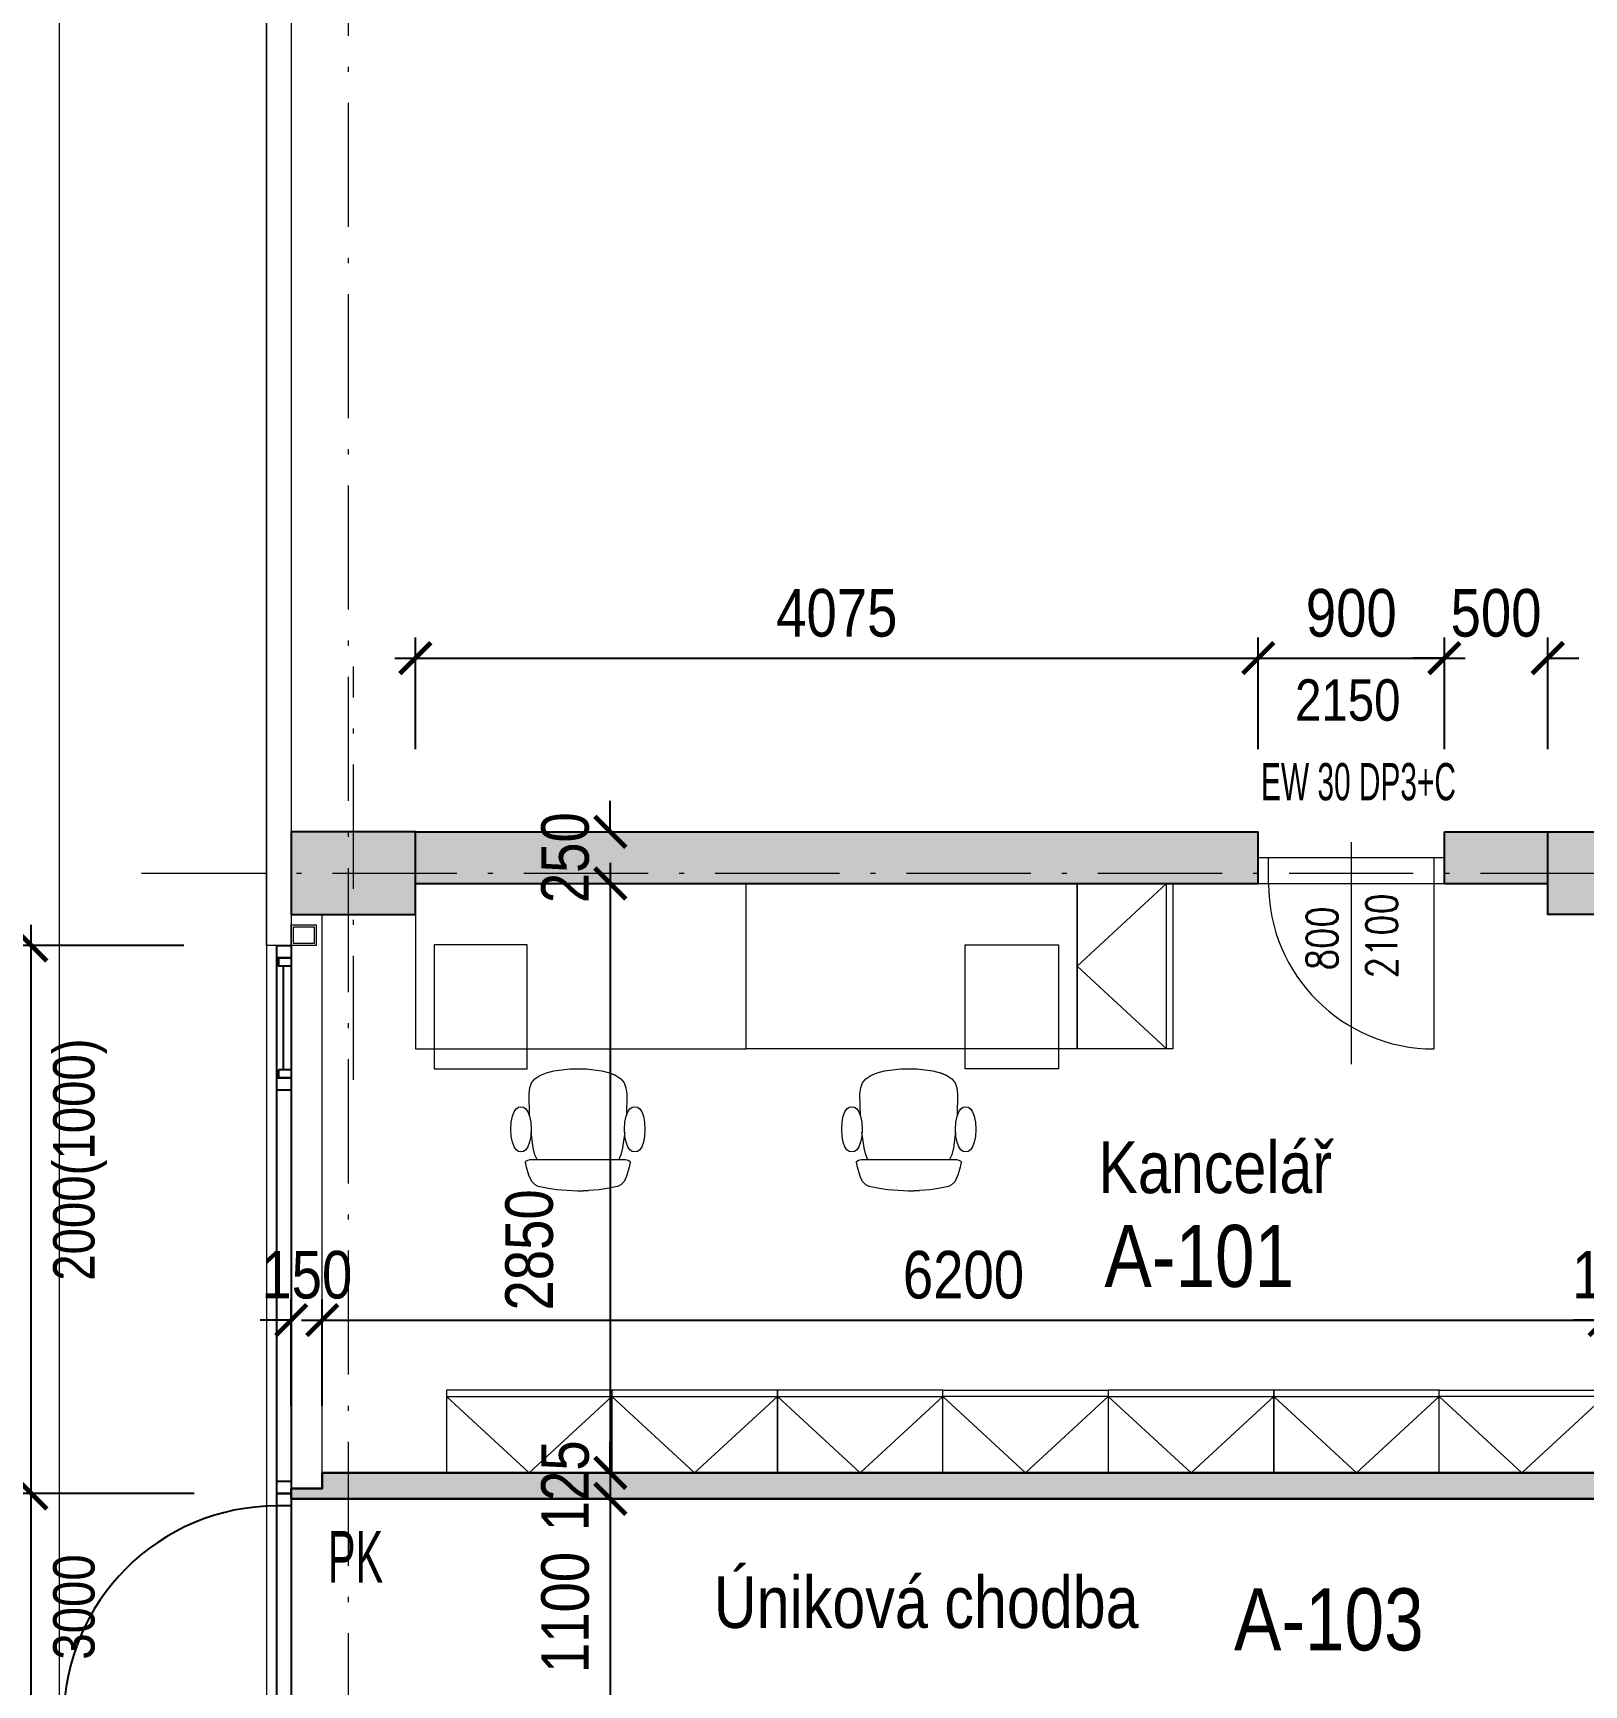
# Model space of a CAD drawing. Header units: millimetres. Extents: x 325046 to 1268204, y 1875583 to 2761998.
# Drawn here: x 704555 to 712054, y 2562967 to 2570956 of the extents above; entities that cross this region are included whole.
import ezdxf

# ---------------------------------------------------------------- set-up
doc = ezdxf.new("R2010")
doc.units = ezdxf.units.MM
doc.header["$LTSCALE"] = 100
doc.header["$PDMODE"] = 65
doc.linetypes.add('ACAD_ISO10W100', pattern=[18.5, 12, -3, 0.5, -3])
doc.linetypes.add('DIVIDE', pattern=[31.75, 12.7, -6.35, 0, -6.35, 0, -6.35])
for name, color, linetype, lineweight, true_color in [('DVEŘE - POPIS', 7, 'Continuous', 5, 0x008a22), ('INTERIÉR', 7, 'Continuous', 5, 0xa65930), ('Manipulační - obrys - 1. etapa', 7, 'Continuous', 13, 0x1a63a8), ('OCELOVÉ KONSTRUKCE', 7, 'Continuous', 13, 0x2865c8), ('otvory', 7, 'Continuous', 20, 0xb30000), ('PO - dveře a odolnosti', 7, 'Continuous', 9, 0xc51645), ('Pěší - obrys - 1. etapa', 7, 'Continuous', 13, 0x1a63a8), ('PŘÍČKY - SDK', 7, 'Continuous', 30, 0x6a1174)]:
    doc.layers.add(name, color=color, linetype=linetype, lineweight=lineweight, true_color=true_color)
for name, color, linetype in [('FASÁDY - okna - PŮDORYS', 8, 'Continuous'), ('kóty 100', 5, 'Continuous'), ('Kóty osové', 5, 'Continuous'), ('OKNA - RASTR', 5, 'Continuous'), ('PŘÍČKY - ZDĚNÉ', 4, 'Continuous'), ('ČÍSLO MÍSTNOSTI', 4, 'Continuous'), ('ŽB- SLOUPY', 3, 'Continuous')]:
    doc.layers.add(name, color=color, linetype=linetype)
for name, color, linetype, lineweight in [('Objekty - osy', 5, 'ACAD_ISO10W100', 20), ('OBVODOVÝ PLÁŠŤ', 2, 'Continuous', 9), ('ŠRAF-YTONG', 54, 'Continuous', 9), ('ŽB - Šraf-prefa', 253, 'Continuous', 13)]:
    doc.layers.add(name, color=color, linetype=linetype, lineweight=lineweight)
doc.layers.add('POPIS MÍSTNOSTÍ', color=7, linetype='Continuous', true_color=0x072bf2)
doc.layers.add('ŠRAF - SDK', color=7, linetype='Continuous', true_color=0xfbe0ee)
doc.styles.add('ARIAL NARROW', font='ARIALN.TTF')
doc.styles.add('ARIL-TENKÝ', font='arial.ttf')
doc.styles.add('FSIMPLEX', font='simplex.shx')
doc.dimstyles.new('100', dxfattribs={"dimscale": 100, "dimtxt": 2.3, "dimasz": 1.5, "dimexe": 1, "dimexo": 4, "dimgap": 1, "dimtad": 1, "dimdec": 0, "dimzin": 0, "dimdsep": 46, "dimtxsty": 'ARIAL NARROW', "dimblk": 'ARCHTICK', "dimcen": 4, "dimdle": 1, "dimclrd": 256, "dimclre": 256, "dimclrt": 7, "dimadec": 0, "dimazin": 0, "dimtfac": 1, "dimtdec": 0, "dimtix": 1, "dimtofl": 0, "dimtmove": 0, "dimatfit": 2, "dimldrblk": 'OBLIQUE', "dimfxl": 1, "dimtolj": 1, "dimtzin": 0, "dimlwd": -1, "dimlwe": -1, "dimarcsym": 1})
doc.dimstyles.new('400', dxfattribs={"dimscale": 400, "dimtxt": 2.5, "dimasz": 2, "dimexe": 1, "dimexo": 12, "dimgap": 1, "dimtad": 1, "dimdec": 0, "dimzin": 0, "dimdsep": 46, "dimtxsty": 'ARIL-TENKÝ', "dimblk": 'ARCHTICK', "dimcen": 4, "dimdle": 1, "dimclrd": 256, "dimclre": 256, "dimclrt": 7, "dimadec": 0, "dimazin": 0, "dimtfac": 1, "dimtdec": 0, "dimtix": 1, "dimtofl": 0, "dimtmove": 0, "dimatfit": 0, "dimldrblk": 'OBLIQUE', "dimfxl": 1, "dimtolj": 1, "dimtzin": 0, "dimlwd": -1, "dimlwe": -1, "dimarcsym": 0})

# ---------------------------------------------------------------- blocks, each defined once
blk = doc.blocks.new('_ARCHTICK')
at = {"color": 0, "linetype": 'ByBlock', "const_width": 0.15}
blk.add_lwpolyline([(-0.5, -0.5), (0.5, 0.5)], dxfattribs=at)
blk = doc.blocks.new('*D285')
at = {"layer": 'Defpoints', "color": 0, "transparency": 16777216}
for p in [(705803.7, 2572892.7), (699101.6, 2566892.7), (705803.7, 2566892.7)]:
    blk.add_point(p, dxfattribs=at)
at = {"layer": 'Kóty osové', "transparency": 16777216}
for p, q in [((699101.6, 2573292.7), (699101.6, 2566492.7)), ((701003.7, 2572892.7), (698701.6, 2572892.7)), ((701003.7, 2566892.7), (698701.6, 2566892.7))]:
    blk.add_line(p, q, dxfattribs=at)
at = {"layer": 'Kóty osové', "transparency": 16777216, "xscale": 800, "yscale": 800, "zscale": 800}
for p, rotation in [((699101.6, 2572892.7), 90), ((699101.6, 2566892.7), 270)]:
    blk.add_blockref('_ARCHTICK', p, dxfattribs=dict(at, rotation=rotation))
at = {"layer": 'Kóty osové', "color": 7, "transparency": 16777216, "insert": (698191, 2569892.7), "char_height": 1000, "attachment_point": 5, "rotation": 90, "style": 'ARIL-TENKÝ'}
blk.add_mtext('\\A1;6000', dxfattribs=at)
blk = doc.blocks.new('_Oblique')
at = {"color": 0, "lineweight": -2}
blk.add_line((-0.5, -0.5), (0.5, 0.5), dxfattribs=at)
blk = doc.blocks.new('*D286')
at = {"layer": 'Defpoints', "color": 0, "transparency": 16777216}
for p in [(705803.7, 2566892.7), (699101.6, 2560892.7), (705803.7, 2560892.7)]:
    blk.add_point(p, dxfattribs=at)
at = {"layer": 'Kóty osové', "transparency": 16777216}
for p, q in [((699101.6, 2567292.7), (699101.6, 2560492.7)), ((701003.7, 2566892.7), (698701.6, 2566892.7)), ((701003.7, 2560892.7), (698701.6, 2560892.7))]:
    blk.add_line(p, q, dxfattribs=at)
at = {"layer": 'Kóty osové', "transparency": 16777216, "xscale": 800, "yscale": 800, "zscale": 800}
for p, rotation in [((699101.6, 2566892.7), 90), ((699101.6, 2560892.7), 270)]:
    blk.add_blockref('_ARCHTICK', p, dxfattribs=dict(at, rotation=rotation))
at = {"layer": 'Kóty osové', "color": 7, "transparency": 16777216, "insert": (698191, 2563892.7), "char_height": 1000, "attachment_point": 5, "rotation": 90, "style": 'ARIL-TENKÝ'}
blk.add_mtext('\\A1;6000', dxfattribs=at)
blk = doc.blocks.new('*D295')
at = {"layer": 'Defpoints', "color": 0, "transparency": 16777216}
for p in [(705078.7, 2590892.7), (696182.8, 2566892.7), (706918.6, 2566892.7)]:
    blk.add_point(p, dxfattribs=at)
at = {"layer": 'Kóty osové', "transparency": 16777216}
for p, q in [((696182.8, 2591292.7), (696182.8, 2566492.7)), ((700278.7, 2590892.7), (695782.8, 2590892.7)), ((702118.6, 2566892.7), (695782.8, 2566892.7))]:
    blk.add_line(p, q, dxfattribs=at)
at = {"layer": 'Kóty osové', "transparency": 16777216, "xscale": 800, "yscale": 800, "zscale": 800}
for p, rotation in [((696182.8, 2590892.7), 90), ((696182.8, 2566892.7), 270)]:
    blk.add_blockref('_ARCHTICK', p, dxfattribs=dict(at, rotation=rotation))
at = {"layer": 'Kóty osové', "color": 7, "transparency": 16777216, "insert": (695272.2, 2578892.7), "char_height": 1000, "attachment_point": 5, "rotation": 90, "style": 'ARIL-TENKÝ'}
blk.add_mtext('\\A1;24000', dxfattribs=at)
blk = doc.blocks.new('*D296')
at = {"layer": 'Defpoints', "color": 0, "transparency": 16777216}
for p in [(705683.7, 2566892.7), (696182.8, 2542892.7), (705683.7, 2542892.7)]:
    blk.add_point(p, dxfattribs=at)
at = {"layer": 'Kóty osové', "transparency": 16777216}
for p, q in [((696182.8, 2567292.7), (696182.8, 2542492.7)), ((700883.7, 2566892.7), (695782.8, 2566892.7)), ((700883.7, 2542892.7), (695782.8, 2542892.7))]:
    blk.add_line(p, q, dxfattribs=at)
at = {"layer": 'Kóty osové', "transparency": 16777216, "xscale": 800, "yscale": 800, "zscale": 800}
for p, rotation in [((696182.8, 2566892.7), 90), ((696182.8, 2542892.7), 270)]:
    blk.add_blockref('_ARCHTICK', p, dxfattribs=dict(at, rotation=rotation))
at = {"layer": 'Kóty osové', "color": 7, "transparency": 16777216, "insert": (695272.2, 2554892.7), "char_height": 1000, "attachment_point": 5, "rotation": 90, "style": 'ARIL-TENKÝ'}
blk.add_mtext('\\A1;24000', dxfattribs=at)
blk = doc.blocks.new('A$C4B54234D')
at = {"layer": 'otvory', "linetype": 'DIVIDE', "ltscale": 8}
for p, q in [((873.7, 900), (873.7, 0)), ((998.7, 900), (998.7, 0))]:
    blk.add_line(p, q, dxfattribs=at)
at = {"layer": 'otvory'}
for p, q in [((873.7, 850), (998.7, 850)), ((73.7, 50), (998.7, 50))]:
    blk.add_line(p, q, dxfattribs=at)
at = {"layer": 'otvory', "ltscale": 2, "transparency": 33554687}
blk.add_line((1073.7, 450), (0, 450), dxfattribs=at)
blk.add_arc((873.7, 50), 800, 90, 180, dxfattribs=at)
blk = doc.blocks.new('VI_2D_01_XX__FCPLA1112701903018')
for p, q in [((0.1439, 0.2413), (0.1282, 0.2336)), ((0.1839, 0.2504), (0.1439, 0.2413)), ((0.2327, 0.2571), (0.1839, 0.2504)), ((0.2834, 0.2611), (0.2327, 0.2571)), ((0.3354, 0.2637), (0.2834, 0.2611)), ((0.3354, 0.2638), (0.2838, 0.2612)), ((0.3354, 0.2637), (0.2838, 0.2612)), ((0.387, 0.2612), (0.3354, 0.2638)), ((0.3354, 0.2638), (0.3873, 0.2611)), ((0.3873, 0.2611), (0.3354, 0.2637)), ((0.4381, 0.2571), (0.387, 0.2612)), ((0.4381, 0.2571), (0.3873, 0.2611)), ((0.4869, 0.2504), (0.4381, 0.2571)), ((0.5268, 0.2413), (0.4869, 0.2504)), ((0.5425, 0.2336), (0.5268, 0.2413)), ((0.098, 0.1871), (0.0874, 0.1476)), ((0.1041, 0.2015), (0.098, 0.1871)), ((0.1136, 0.2183), (0.1041, 0.2015)), ((0.1282, 0.2336), (0.1136, 0.2183)), ((0.5572, 0.2183), (0.5425, 0.2336)), ((0.5666, 0.2015), (0.5572, 0.2183)), ((0.5728, 0.1871), (0.5666, 0.2015)), ((0.5834, 0.1476), (0.5728, 0.1871)), ((0.0825, 0.1277), (0.0813, 0.1263)), ((0.0813, 0.1263), (0.0839, 0.1197)), ((0.084, 0.1311), (0.0825, 0.1277)), ((0.0839, 0.1197), (0.0929, 0.1143)), ((0.0874, 0.1476), (0.084, 0.1311)), ((0.0929, 0.1143), (0.1053, 0.1118)), ((0.1053, 0.1118), (0.1842, 0.1118)), ((0.1273, 0.0879), (0.1188, 0.0548)), ((0.1381, 0.1118), (0.1273, 0.0879)), ((0.1842, 0.1118), (0.2328, 0.1118)), ((0.2328, 0.1118), (0.2838, 0.1118)), ((0.2838, 0.1118), (0.3354, 0.1118)), ((0.3354, 0.1118), (0.3869, 0.1118)), ((0.3869, 0.1118), (0.438, 0.1118)), ((0.438, 0.1118), (0.4865, 0.1118)), ((0.4865, 0.1118), (0.5654, 0.1118)), ((0.5435, 0.0879), (0.5327, 0.1118)), ((0.5519, 0.0548), (0.5435, 0.0879)), ((0.5654, 0.1118), (0.5779, 0.1143)), ((0.5779, 0.1143), (0.5868, 0.1197)), ((0.5867, 0.1311), (0.5834, 0.1476)), ((0.5882, 0.1277), (0.5867, 0.1311)), ((0.5868, 0.1197), (0.5895, 0.1263)), ((0.5895, 0.1263), (0.5882, 0.1277)), ((0.0186, 0.028), (0.013, -0.0009)), ((0.0269, 0.0502), (0.0186, 0.028)), ((0.0366, 0.0643), (0.0269, 0.0502)), ((0.0478, 0.0718), (0.0366, 0.0643)), ((0.0604, 0.0743), (0.0478, 0.0718)), ((0.073, 0.0718), (0.0604, 0.0743)), ((0.0842, 0.0643), (0.073, 0.0718)), ((0.0939, 0.0502), (0.0842, 0.0643)), ((0.1021, 0.028), (0.0939, 0.0502)), ((0.1078, -0.0009), (0.1021, 0.028)), ((0.1188, 0.0548), (0.1088, -0.0206)), ((0.5619, -0.0206), (0.5519, 0.0548)), ((0.5686, 0.028), (0.563, -0.0009)), ((0.5769, 0.0502), (0.5686, 0.028)), ((0.5866, 0.0643), (0.5769, 0.0502)), ((0.5978, 0.0718), (0.5866, 0.0643)), ((0.6104, 0.0743), (0.5978, 0.0718)), ((0.623, 0.0718), (0.6104, 0.0743)), ((0.6342, 0.0643), (0.623, 0.0718)), ((0.6439, 0.0502), (0.6342, 0.0643)), ((0.6521, 0.028), (0.6439, 0.0502)), ((0.6578, -0.0009), (0.6521, 0.028)), ((0.013, -0.0009), (0.0111, -0.035)), ((0.0111, -0.035), (0.013, -0.069)), ((0.013, -0.069), (0.0186, -0.0979)), ((0.1021, -0.0979), (0.1078, -0.069)), ((0.1096, -0.035), (0.1078, -0.0009)), ((0.1078, -0.069), (0.1096, -0.035)), ((0.563, -0.0009), (0.5611, -0.035)), ((0.5611, -0.035), (0.563, -0.069)), ((0.563, -0.069), (0.5686, -0.0979)), ((0.6521, -0.0979), (0.6578, -0.069)), ((0.6596, -0.035), (0.6578, -0.0009)), ((0.6578, -0.069), (0.6596, -0.035)), ((0.0186, -0.0979), (0.0269, -0.1201)), ((0.0269, -0.1201), (0.0366, -0.1342)), ((0.0366, -0.1342), (0.0478, -0.1417)), ((0.0478, -0.1417), (0.0604, -0.1442)), ((0.0604, -0.1442), (0.073, -0.1417)), ((0.073, -0.1417), (0.0842, -0.1342)), ((0.0842, -0.1342), (0.0939, -0.1201)), ((0.0939, -0.1201), (0.1021, -0.0979)), ((0.1011, -0.1007), (0.0994, -0.2065)), ((0.5686, -0.0979), (0.5769, -0.1201)), ((0.5713, -0.2065), (0.5697, -0.1007)), ((0.5769, -0.1201), (0.5866, -0.1342)), ((0.5866, -0.1342), (0.5978, -0.1417)), ((0.5978, -0.1417), (0.6104, -0.1442)), ((0.6104, -0.1442), (0.623, -0.1417)), ((0.623, -0.1417), (0.6342, -0.1342)), ((0.6342, -0.1342), (0.6439, -0.1201)), ((0.6439, -0.1201), (0.6521, -0.0979)), ((0.0994, -0.2065), (0.0994, -0.2064)), ((0.0994, -0.2065), (0.103, -0.2362)), ((0.0994, -0.2065), (0.103, -0.2361)), ((0.103, -0.2361), (0.1116, -0.2602)), ((0.103, -0.2361), (0.103, -0.2361)), ((0.103, -0.2361), (0.103, -0.2361)), ((0.103, -0.2362), (0.1116, -0.2602)), ((0.5591, -0.2602), (0.5678, -0.2361)), ((0.5591, -0.2602), (0.5678, -0.2362)), ((0.5678, -0.2362), (0.5713, -0.2065)), ((0.5678, -0.2361), (0.5713, -0.2065)), ((0.1116, -0.2602), (0.1273, -0.2796)), ((0.1116, -0.2602), (0.1273, -0.2796)), ((0.1273, -0.2796), (0.1516, -0.2952)), ((0.1273, -0.2796), (0.1516, -0.2952)), ((0.1516, -0.2952), (0.1516, -0.2952)), ((0.1516, -0.2952), (0.1521, -0.2954)), ((0.1521, -0.2954), (0.1831, -0.308)), ((0.1831, -0.308), (0.2187, -0.3175)), ((0.2187, -0.3175), (0.296, -0.3281)), ((0.3747, -0.3281), (0.452, -0.3175)), ((0.452, -0.3175), (0.4877, -0.308)), ((0.4877, -0.308), (0.5191, -0.2952)), ((0.5186, -0.2954), (0.4877, -0.308)), ((0.5186, -0.2954), (0.5191, -0.2952)), ((0.5191, -0.2952), (0.5435, -0.2796)), ((0.5191, -0.2952), (0.5435, -0.2796)), ((0.5435, -0.2796), (0.5591, -0.2602)), ((0.5435, -0.2796), (0.5591, -0.2602)), ((0.5591, -0.2602), (0.5591, -0.2602)), ((0.296, -0.3281), (0.3747, -0.3281))]:
    blk.add_line(p, q)
blk = doc.blocks.new('A$C6A1E434B')
at = {"layer": 'FASÁDY - okna - PŮDORYS'}
blk.add_line((30, 2550), (30, 2050), dxfattribs=at)
for points in [[(10, 2590), (70, 2590), (70, 2550), (10, 2550)], [(10, 2050), (70, 2050), (70, 2010), (10, 2010)]]:
    blk.add_lwpolyline(points, close=True, dxfattribs=at)
at = {"layer": 'OKNA - RASTR'}
blk.add_lwpolyline([(0, 2650), (70, 2650), (70, 0), (0, 0), (0, 2650)], dxfattribs=at)
for points in [[(0, 2650), (70, 2650), (70, 2590), (0, 2590)], [(0, 2010), (70, 2010), (70, 1950), (0, 1950)], [(0, 60), (70, 60), (70, 0), (0, 0)]]:
    blk.add_lwpolyline(points, close=True, dxfattribs=at)
blk = doc.blocks.new('*D447')
at = {"layer": 'Defpoints', "color": 0, "ltscale": 100, "transparency": 16777216}
for p in [(706403.7, 2567092.7), (706403.7, 2566842.7), (707346.1, 2566842.7)]:
    blk.add_point(p, dxfattribs=at)
at = {"layer": 'kóty 100', "ltscale": 100, "transparency": 16777216}
for p, q in [((707346.1, 2567092.7), (707346.1, 2567242.7)), ((706803.7, 2567092.7), (707446.1, 2567092.7)), ((706803.7, 2566842.7), (707446.1, 2566842.7)), ((707346.1, 2566842.7), (707346.1, 2566692.7))]:
    blk.add_line(p, q, dxfattribs=at)
at = {"layer": 'kóty 100', "ltscale": 100, "transparency": 16777216, "xscale": 150, "yscale": 150, "zscale": 150}
for p, rotation in [((707346.1, 2567092.7), 270), ((707346.1, 2566842.7), 90)]:
    blk.add_blockref('_ARCHTICK', p, dxfattribs=dict(at, rotation=rotation))
at = {"layer": 'kóty 100', "color": 7, "ltscale": 100, "transparency": 16777216, "insert": (707128.7, 2566967.7), "char_height": 230, "attachment_point": 5, "rotation": 90, "style": 'ARIAL NARROW'}
blk.add_mtext('\\A1;250', dxfattribs=at)
blk = doc.blocks.new('*D448')
at = {"layer": 'Defpoints', "color": 0, "ltscale": 100, "transparency": 16777216}
for p in [(706403.7, 2566842.7), (705953.7, 2563992.7), (707346.1, 2563992.7)]:
    blk.add_point(p, dxfattribs=at)
at = {"layer": 'kóty 100', "ltscale": 100, "transparency": 16777216}
for p, q in [((707346.1, 2566942.7), (707346.1, 2563892.7)), ((706803.7, 2566842.7), (707446.1, 2566842.7)), ((706353.7, 2563992.7), (707446.1, 2563992.7))]:
    blk.add_line(p, q, dxfattribs=at)
at = {"layer": 'kóty 100', "ltscale": 100, "transparency": 16777216, "xscale": 150, "yscale": 150, "zscale": 150}
for p, rotation in [((707346.1, 2566842.7), 90), ((707346.1, 2563992.7), 270)]:
    blk.add_blockref('_ARCHTICK', p, dxfattribs=dict(at, rotation=rotation))
at = {"layer": 'kóty 100', "color": 7, "ltscale": 100, "transparency": 16777216, "insert": (706955, 2565070.9), "char_height": 230, "attachment_point": 5, "rotation": 90, "style": 'ARIAL NARROW'}
blk.add_mtext('\\A1;2850', dxfattribs=at)
blk = doc.blocks.new('*D449')
at = {"layer": 'Defpoints', "color": 0, "ltscale": 100, "transparency": 16777216}
for p in [(705953.7, 2563992.7), (705953.7, 2563867.7), (707346.1, 2563867.7)]:
    blk.add_point(p, dxfattribs=at)
at = {"layer": 'kóty 100', "ltscale": 100, "transparency": 16777216}
for p, q in [((707346.1, 2563992.7), (707346.1, 2564142.7)), ((706353.7, 2563992.7), (707446.1, 2563992.7)), ((706353.7, 2563867.7), (707446.1, 2563867.7)), ((707346.1, 2563867.7), (707346.1, 2563717.7))]:
    blk.add_line(p, q, dxfattribs=at)
at = {"layer": 'kóty 100', "ltscale": 100, "transparency": 16777216, "xscale": 150, "yscale": 150, "zscale": 150}
for p, rotation in [((707346.1, 2563992.7), 270), ((707346.1, 2563867.7), 90)]:
    blk.add_blockref('_ARCHTICK', p, dxfattribs=dict(at, rotation=rotation))
at = {"layer": 'kóty 100', "color": 7, "ltscale": 100, "transparency": 16777216, "insert": (707128.7, 2563930.2), "char_height": 230, "attachment_point": 5, "rotation": 90, "style": 'ARIAL NARROW'}
blk.add_mtext('\\A1;125', dxfattribs=at)
blk = doc.blocks.new('*D450')
at = {"layer": 'Defpoints', "color": 0, "ltscale": 100, "transparency": 16777216}
for p in [(705953.7, 2563867.7), (706078.7, 2562767.7), (707346.1, 2562767.7)]:
    blk.add_point(p, dxfattribs=at)
at = {"layer": 'kóty 100', "ltscale": 100, "transparency": 16777216}
for p, q in [((707346.1, 2563967.7), (707346.1, 2562667.7)), ((706353.7, 2563867.7), (707446.1, 2563867.7)), ((706478.7, 2562767.7), (707446.1, 2562767.7))]:
    blk.add_line(p, q, dxfattribs=at)
at = {"layer": 'kóty 100', "ltscale": 100, "transparency": 16777216, "xscale": 150, "yscale": 150, "zscale": 150}
for p, rotation in [((707346.1, 2563867.7), 90), ((707346.1, 2562767.7), 270)]:
    blk.add_blockref('_ARCHTICK', p, dxfattribs=dict(at, rotation=rotation))
at = {"layer": 'kóty 100', "color": 7, "ltscale": 100, "transparency": 16777216, "insert": (707128.7, 2563317.7), "char_height": 230, "attachment_point": 5, "rotation": 90, "style": 'ARIAL NARROW'}
blk.add_mtext('\\A1;1100', dxfattribs=at)
blk = doc.blocks.new('*D493')
at = {"layer": 'Defpoints', "color": 0, "ltscale": 100, "transparency": 16777216}
for p in [(705953.7, 2564731.9), (705803.7, 2563917.7), (705953.7, 2563917.7)]:
    blk.add_point(p, dxfattribs=at)
at = {"layer": 'kóty 100', "ltscale": 100, "transparency": 16777216}
for p, q in [((705803.7, 2564317.7), (705803.7, 2564831.9)), ((705953.7, 2564317.7), (705953.7, 2564831.9)), ((705803.7, 2564731.9), (705653.7, 2564731.9)), ((705953.7, 2564731.9), (706103.7, 2564731.9))]:
    blk.add_line(p, q, dxfattribs=at)
at = {"layer": 'kóty 100', "ltscale": 100, "transparency": 16777216, "xscale": 150, "yscale": 150, "zscale": 150}
blk.add_blockref('_ARCHTICK', (705803.7, 2564731.9), dxfattribs=at)
at = {"layer": 'kóty 100', "ltscale": 100, "transparency": 16777216, "xscale": 150, "yscale": 150, "zscale": 150, "rotation": 180}
blk.add_blockref('_ARCHTICK', (705953.7, 2564731.9), dxfattribs=at)
at = {"layer": 'kóty 100', "color": 7, "ltscale": 100, "transparency": 16777216, "insert": (705878.7, 2564949.4), "char_height": 230, "attachment_point": 5, "style": 'ARIAL NARROW'}
blk.add_mtext('\\A1;150', dxfattribs=at)
blk = doc.blocks.new('*D494')
at = {"layer": 'Defpoints', "color": 0, "ltscale": 100, "transparency": 16777216}
for p in [(712153.7, 2564731.9), (712153.7, 2563992.7), (705953.7, 2563917.7)]:
    blk.add_point(p, dxfattribs=at)
at = {"layer": 'kóty 100', "ltscale": 100, "transparency": 16777216}
for p, q in [((705953.7, 2564317.7), (705953.7, 2564831.9)), ((712153.7, 2564392.7), (712153.7, 2564831.9)), ((705853.7, 2564731.9), (712253.7, 2564731.9))]:
    blk.add_line(p, q, dxfattribs=at)
at = {"layer": 'kóty 100', "ltscale": 100, "transparency": 16777216, "xscale": 150, "yscale": 150, "zscale": 150, "rotation": 180}
blk.add_blockref('_ARCHTICK', (705953.7, 2564731.9), dxfattribs=at)
at = {"layer": 'kóty 100', "ltscale": 100, "transparency": 16777216, "xscale": 150, "yscale": 150, "zscale": 150}
blk.add_blockref('_ARCHTICK', (712153.7, 2564731.9), dxfattribs=at)
at = {"layer": 'kóty 100', "color": 7, "ltscale": 100, "transparency": 16777216, "insert": (709053.7, 2564949.4), "char_height": 230, "attachment_point": 5, "style": 'ARIAL NARROW'}
blk.add_mtext('\\A1;6200', dxfattribs=at)
blk = doc.blocks.new('*D495')
at = {"layer": 'Defpoints', "color": 0, "ltscale": 100, "transparency": 16777216}
for p in [(712278.7, 2564731.9), (712153.7, 2563992.7), (712278.7, 2563992.7)]:
    blk.add_point(p, dxfattribs=at)
at = {"layer": 'kóty 100', "ltscale": 100, "transparency": 16777216}
for p, q in [((712153.7, 2564392.7), (712153.7, 2564831.9)), ((712278.7, 2564392.7), (712278.7, 2564831.9)), ((712153.7, 2564731.9), (712003.7, 2564731.9)), ((712278.7, 2564731.9), (712428.7, 2564731.9))]:
    blk.add_line(p, q, dxfattribs=at)
at = {"layer": 'kóty 100', "ltscale": 100, "transparency": 16777216, "xscale": 150, "yscale": 150, "zscale": 150}
blk.add_blockref('_ARCHTICK', (712153.7, 2564731.9), dxfattribs=at)
at = {"layer": 'kóty 100', "ltscale": 100, "transparency": 16777216, "xscale": 150, "yscale": 150, "zscale": 150, "rotation": 180}
blk.add_blockref('_ARCHTICK', (712278.7, 2564731.9), dxfattribs=at)
at = {"layer": 'kóty 100', "color": 7, "ltscale": 100, "transparency": 16777216, "insert": (712216.2, 2564949.4), "char_height": 230, "attachment_point": 5, "style": 'ARIAL NARROW'}
blk.add_mtext('\\A1;125', dxfattribs=at)
blk = doc.blocks.new('*D507')
at = {"layer": 'Defpoints', "color": 0, "ltscale": 100, "transparency": 16777216}
for p in [(704546.5, 2563892.7), (705733.7, 2563892.7), (705733.7, 2562742.7)]:
    blk.add_point(p, dxfattribs=at)
at = {"layer": 'kóty 100', "ltscale": 100, "transparency": 16777216}
for p, q in [((704546.5, 2562642.7), (704546.5, 2563992.7)), ((705333.7, 2563892.7), (704446.5, 2563892.7)), ((705333.7, 2562742.7), (704446.5, 2562742.7))]:
    blk.add_line(p, q, dxfattribs=at)
at = {"layer": 'kóty 100', "ltscale": 100, "transparency": 16777216, "xscale": 150, "yscale": 150, "zscale": 150}
for p, rotation in [((704546.5, 2563892.7), 90), ((704546.5, 2562742.7), 270)]:
    blk.add_blockref('_ARCHTICK', p, dxfattribs=dict(at, rotation=rotation))
at = {"layer": 'kóty 100', "color": 7, "ltscale": 100, "transparency": 16777216, "insert": (704329.1, 2563317.7), "char_height": 230, "attachment_point": 5, "rotation": 90, "style": 'ARIAL NARROW'}
blk.add_mtext('\\A1;1150', dxfattribs=at)
blk = doc.blocks.new('*D508')
at = {"layer": 'Defpoints', "color": 0, "ltscale": 100, "transparency": 16777216}
for p in [(704546.5, 2566542.7), (705683.7, 2566542.7), (705733.7, 2563892.7)]:
    blk.add_point(p, dxfattribs=at)
at = {"layer": 'kóty 100', "ltscale": 100, "transparency": 16777216}
for p, q in [((704546.5, 2563792.7), (704546.5, 2566642.7)), ((705283.7, 2566542.7), (704446.5, 2566542.7)), ((705333.7, 2563892.7), (704446.5, 2563892.7))]:
    blk.add_line(p, q, dxfattribs=at)
at = {"layer": 'kóty 100', "ltscale": 100, "transparency": 16777216, "xscale": 150, "yscale": 150, "zscale": 150}
for p, rotation in [((704546.5, 2566542.7), 90), ((704546.5, 2563892.7), 270)]:
    blk.add_blockref('_ARCHTICK', p, dxfattribs=dict(at, rotation=rotation))
at = {"layer": 'kóty 100', "color": 7, "ltscale": 100, "transparency": 16777216, "insert": (704329.1, 2565217.7), "char_height": 230, "attachment_point": 5, "rotation": 90, "style": 'ARIAL NARROW'}
blk.add_mtext('\\A1;2650', dxfattribs=at)
blk = doc.blocks.new('*D546')
at = {"layer": 'Defpoints', "color": 0, "ltscale": 100, "transparency": 16777216}
for p in [(710478.7, 2567932.8), (706403.7, 2567092.7), (710478.7, 2567092.7)]:
    blk.add_point(p, dxfattribs=at)
at = {"layer": 'kóty 100', "ltscale": 100, "transparency": 16777216}
for p, q in [((706403.7, 2567492.7), (706403.7, 2568032.8)), ((710478.7, 2567492.7), (710478.7, 2568032.8)), ((706303.7, 2567932.8), (710578.7, 2567932.8))]:
    blk.add_line(p, q, dxfattribs=at)
at = {"layer": 'kóty 100', "ltscale": 100, "transparency": 16777216, "xscale": 150, "yscale": 150, "zscale": 150, "rotation": 180}
blk.add_blockref('_ARCHTICK', (706403.7, 2567932.8), dxfattribs=at)
at = {"layer": 'kóty 100', "ltscale": 100, "transparency": 16777216, "xscale": 150, "yscale": 150, "zscale": 150}
blk.add_blockref('_ARCHTICK', (710478.7, 2567932.8), dxfattribs=at)
at = {"layer": 'kóty 100', "color": 7, "ltscale": 100, "transparency": 16777216, "insert": (708441.2, 2568150.3), "char_height": 230, "attachment_point": 5, "style": 'ARIAL NARROW'}
blk.add_mtext('\\A1;4075', dxfattribs=at)
blk = doc.blocks.new('*D547')
at = {"layer": 'Defpoints', "color": 0, "ltscale": 100, "transparency": 16777216}
for p in [(711378.7, 2567932.8), (710478.7, 2567092.7), (711378.7, 2567092.7)]:
    blk.add_point(p, dxfattribs=at)
at = {"layer": 'kóty 100', "ltscale": 100, "transparency": 16777216}
for p, q in [((710478.7, 2567492.7), (710478.7, 2568032.8)), ((711378.7, 2567492.7), (711378.7, 2568032.8)), ((710378.7, 2567932.8), (711478.7, 2567932.8))]:
    blk.add_line(p, q, dxfattribs=at)
at = {"layer": 'kóty 100', "ltscale": 100, "transparency": 16777216, "xscale": 150, "yscale": 150, "zscale": 150, "rotation": 180}
blk.add_blockref('_ARCHTICK', (710478.7, 2567932.8), dxfattribs=at)
at = {"layer": 'kóty 100', "ltscale": 100, "transparency": 16777216, "xscale": 150, "yscale": 150, "zscale": 150}
blk.add_blockref('_ARCHTICK', (711378.7, 2567932.8), dxfattribs=at)
at = {"layer": 'kóty 100', "color": 7, "ltscale": 100, "transparency": 16777216, "insert": (710928.7, 2568150.3), "char_height": 230, "attachment_point": 5, "style": 'ARIAL NARROW'}
blk.add_mtext('\\A1;900', dxfattribs=at)
blk = doc.blocks.new('*D548')
at = {"layer": 'Defpoints', "color": 0, "ltscale": 100, "transparency": 16777216}
for p in [(711878.7, 2567932.8), (711378.7, 2567092.7), (711878.7, 2567092.7)]:
    blk.add_point(p, dxfattribs=at)
at = {"layer": 'kóty 100', "ltscale": 100, "transparency": 16777216}
for p, q in [((711378.7, 2567492.7), (711378.7, 2568032.8)), ((711878.7, 2567492.7), (711878.7, 2568032.8)), ((711378.7, 2567932.8), (711228.7, 2567932.8)), ((711878.7, 2567932.8), (712028.7, 2567932.8))]:
    blk.add_line(p, q, dxfattribs=at)
at = {"layer": 'kóty 100', "ltscale": 100, "transparency": 16777216, "xscale": 150, "yscale": 150, "zscale": 150}
blk.add_blockref('_ARCHTICK', (711378.7, 2567932.8), dxfattribs=at)
at = {"layer": 'kóty 100', "ltscale": 100, "transparency": 16777216, "xscale": 150, "yscale": 150, "zscale": 150, "rotation": 180}
blk.add_blockref('_ARCHTICK', (711878.7, 2567932.8), dxfattribs=at)
at = {"layer": 'kóty 100', "color": 7, "ltscale": 100, "transparency": 16777216, "insert": (711628.7, 2568150.3), "char_height": 230, "attachment_point": 5, "style": 'ARIAL NARROW'}
blk.add_mtext('\\A1;500', dxfattribs=at)
blk = doc.blocks.new('*D1558')
at = {"layer": 'Defpoints', "color": 0, "transparency": 16777216}
for p in [(692991, 2591362.7), (705683.7, 2591362.7), (705683.7, 2470422.7)]:
    blk.add_point(p, dxfattribs=at)
at = {"layer": 'Kóty osové', "transparency": 16777216}
for p, q in [((692991, 2470022.7), (692991, 2591762.7)), ((700883.7, 2591362.7), (692591, 2591362.7)), ((700883.7, 2470422.7), (692591, 2470422.7))]:
    blk.add_line(p, q, dxfattribs=at)
at = {"layer": 'Kóty osové', "transparency": 16777216, "xscale": 800, "yscale": 800, "zscale": 800}
for p, rotation in [((692991, 2591362.7), 90), ((692991, 2470422.7), 270)]:
    blk.add_blockref('_ARCHTICK', p, dxfattribs=dict(at, rotation=rotation))
at = {"layer": 'Kóty osové', "color": 7, "transparency": 16777216, "insert": (692080.4, 2530892.7), "char_height": 1000, "attachment_point": 5, "rotation": 90, "style": 'ARIL-TENKÝ'}
blk.add_mtext('\\A1;120940', dxfattribs=at)

msp = doc.modelspace()

# ---------------------------------------------------------------- hatches: boundary and pattern name
at = {"layer": 'ŠRAF - SDK', "ltscale": 100}
h = msp.add_hatch(color=256, dxfattribs=at)
h.dxf.hatch_style = 1
h.paths.add_polyline_path([(716928.7, 2563867.7), (716928.7, 2563992.7), (712278.7, 2563992.7), (712278.7, 2566692.7), (712153.7, 2566692.7), (712153.7, 2563992.7), (705953.7, 2563992.7), (705953.7, 2563917.7), (705803.7, 2563917.7), (705803.7, 2563867.7)])
h.paths.add_polyline_path([(717828.7, 2563992.7), (717828.7, 2563867.7), (718028.7, 2563867.7), (718028.7, 2563992.7)])
at = {"layer": 'ŠRAF-YTONG', "linetype": 'ByBlock', "ltscale": 100, "true_color": 0x919191}
h = msp.add_hatch(color=252, dxfattribs=at)
h.dxf.hatch_style = 1
h.paths.add_polyline_path([(710478.7, 2566842.7), (710478.7, 2567092.7), (706403.7, 2567092.7), (706403.7, 2566842.7)])
h.paths.add_polyline_path([(712278.7, 2567092.7), (712278.7, 2566842.7), (717714.8, 2566842.7), (717712.3, 2567092.7)])
h.paths.add_polyline_path([(711378.7, 2567092.7), (711378.7, 2566842.7), (711878.7, 2566842.7), (711878.7, 2567092.7)])
h.paths.add_polyline_path([(717728.7, 2566842.7), (717828.7, 2566842.7), (717828.7, 2567092.7), (717728.7, 2567092.7)])
h.paths.add_polyline_path([(718028.7, 2563067.7), (718278.7, 2563067.7), (718278.7, 2566592.7), (718028.7, 2566592.7)])
h.paths.add_polyline_path([(718278.7, 2562067.7), (718028.7, 2562067.7), (718028.7, 2561092.7), (718278.7, 2561092.7)])
h.paths.add_polyline_path([(718028.7, 2560542.7), (718278.7, 2560542.7), (718278.7, 2560692.7), (718028.7, 2560692.7)])
h = msp.add_hatch(color=252, dxfattribs=at)
h.dxf.hatch_style = 1
h.paths.add_polyline_path([(710478.7, 2567092.7), (706403.7, 2567092.7), (706403.7, 2566842.7), (710478.7, 2566842.7)])
h = msp.add_hatch(color=252, dxfattribs=at)
h.dxf.hatch_style = 1
h.paths.add_polyline_path([(711878.7, 2567092.7), (711378.7, 2567092.7), (711378.7, 2566842.7), (711878.7, 2566842.7)])
at = {"layer": 'ŽB - Šraf-prefa'}
h = msp.add_hatch(color=256, dxfattribs=at)
h.dxf.hatch_style = 1
h.paths.add_polyline_path([(706403.7, 2566692.7), (706403.7, 2567092.7), (705803.7, 2567092.7), (705803.7, 2566692.7)])
h = msp.add_hatch(color=256, dxfattribs=at)
h.dxf.hatch_style = 1
h.paths.add_polyline_path([(712278.7, 2566692.7), (711878.7, 2566692.7), (711878.7, 2567092.7), (712278.7, 2567092.7)])

# ---------------------------------------------------------------- linework, layer by layer
at = {"layer": 'INTERIÉR'}
for points in [[(706403.7, 2566043), (708003.7, 2566043), (708003.7, 2566842.7), (706403.7, 2566842.7)], [(709603.7, 2566043), (708003.7, 2566043), (708003.7, 2566842.7), (709603.7, 2566842.7)], [(710065.8, 2566043), (709603.7, 2566043), (709603.7, 2566842.9), (710065.8, 2566842.9)], [(706494.6, 2565945.9), (706944.7, 2565945.9), (706944.7, 2566545.8), (706494.6, 2566545.8)], [(709512.7, 2565945.9), (709062.6, 2565945.9), (709062.6, 2566545.8), (709512.7, 2566545.8)], [(706554, 2564392.8), (706554, 2563992.7), (707354, 2563992.7), (707354, 2564392.8)], [(707354, 2564392.8), (707354, 2563992.7), (708153.9, 2563992.7), (708153.9, 2564392.8)], [(708153.9, 2564392.8), (708153.9, 2563992.7), (708953.9, 2563992.7), (708953.9, 2564392.8)], [(709753.8, 2564392.8), (709753.8, 2563992.7), (708953.9, 2563992.7), (708953.9, 2564392.8)], [(709753.8, 2564392.8), (709753.8, 2563992.7), (710553.8, 2563992.7), (710553.8, 2564392.8)], [(710553.8, 2564392.8), (710553.8, 2563992.7), (711353.7, 2563992.7), (711353.7, 2564392.8)], [(712153.7, 2564392.8), (712153.7, 2563992.7), (711353.7, 2563992.7), (711353.7, 2564392.8)]]:
    msp.add_lwpolyline(points, close=True, dxfattribs=at)
for points in [[(710035.8, 2566043), (710035.7, 2566842.9), (709603.7, 2566442.9), (710035.8, 2566043)], [(706554, 2564362.8), (707354, 2564362.7), (706954, 2563992.8), (706554, 2564362.8)], [(707354, 2564362.8), (708153.9, 2564362.7), (707753.9, 2563992.8), (707354, 2564362.8)], [(708153.9, 2564362.8), (708953.9, 2564362.7), (708553.9, 2563992.8), (708153.9, 2564362.8)], [(709753.8, 2564362.8), (708953.9, 2564362.7), (709353.9, 2563992.8), (709753.8, 2564362.8)], [(709753.8, 2564362.8), (710553.8, 2564362.7), (710153.8, 2563992.8), (709753.8, 2564362.8)], [(710553.8, 2564362.8), (711353.7, 2564362.7), (710953.7, 2563992.8), (710553.8, 2564362.8)], [(712153.7, 2564362.8), (711353.7, 2564362.7), (711753.7, 2563992.8), (712153.7, 2564362.8)]]:
    msp.add_lwpolyline(points, dxfattribs=at)
at = {"layer": 'Manipulační - obrys - 1. etapa', "ltscale": 100}
msp.add_lwpolyline([(705683.7, 2470422.7), (704683.7, 2470422.7), (704683.7, 2591362.7), (705683.7, 2591362.7)], dxfattribs=at)
at = {"layer": 'Objekty - osy', "ltscale": 0.5}
for points in [[(706078.7, 2591892.7), (706078.7, 2469892.7)], [(706103.7, 2565892.7), (706103.7, 2567892.7)], [(705078.7, 2566892.7), (1079078.7, 2566892.7)]]:
    msp.add_lwpolyline(points, dxfattribs=at)
at = {"layer": 'OBVODOVÝ PLÁŠŤ'}
for points in [[(705683.7, 2566542.7), (705683.7, 2573242.7), (705803.7, 2573242.7), (705803.7, 2566542.7)], [(705803.7, 2566542.7), (705683.7, 2566542.7)]]:
    msp.add_lwpolyline(points, dxfattribs=at)
at = {"layer": 'OCELOVÉ KONSTRUKCE', "flags": 128}
for points in [[(705803.7, 2566642.7), (705923.7, 2566642.7), (705923.7, 2566542.7), (705803.7, 2566542.7)], [(705813.7, 2566632.7), (705913.7, 2566632.7), (705913.7, 2566552.7), (705813.7, 2566552.7)]]:
    msp.add_lwpolyline(points, close=True, dxfattribs=at)
at = {"layer": 'OKNA - RASTR'}
msp.add_lwpolyline([(705733.7, 2563892.7), (705803.7, 2563892.7), (705803.7, 2561242.7), (705733.7, 2561242.7), (705733.7, 2563892.7)], dxfattribs=at)
msp.add_lwpolyline([(705733.7, 2563892.7), (705803.7, 2563892.7), (705803.7, 2563832.7), (705733.7, 2563832.7)], close=True, dxfattribs=at)
msp.add_arc((705733.7, 2562802.7), 1030, 90, 180, dxfattribs=at)
at = {"layer": 'otvory'}
msp.add_line((705953.7, 2563917.7), (705953.7, 2566692.7), dxfattribs=at)
at = {"layer": 'Pěší - obrys - 1. etapa'}
msp.add_lwpolyline([(705603.7, 2449362.8), (702103.7, 2449362.7), (702103.7, 2467362.7), (683103.7, 2467362.7), (683103.7, 2470362.7), (702103.7, 2470362.7), (702103.7, 2591362.7), (683291.9, 2591362.7), (683865.8, 2594362.7), (702103.7, 2594362.7), (702103.7, 2611836), (705683.7, 2612324.5), (705683.7, 2449362.8)], dxfattribs=at)
at = {"layer": 'PŘÍČKY - SDK', "ltscale": 100}
msp.add_line((705803.7, 2563917.7), (705803.7, 2563867.7), dxfattribs=at)
at = {"layer": 'PŘÍČKY - SDK'}
for points in [[(705803.7, 2563917.7), (705953.7, 2563917.7), (705953.7, 2563992.7), (712153.7, 2563992.7)], [(705803.7, 2563867.7), (716928.7, 2563867.7), (716928.7, 2563992.7)]]:
    msp.add_lwpolyline(points, dxfattribs=at)
at = {"layer": 'PŘÍČKY - ZDĚNÉ'}
for p, q in [((706403.7, 2567092.7), (710478.7, 2567092.7)), ((711378.7, 2567092.7), (717828.7, 2567092.7)), ((706403.7, 2566842.7), (710478.7, 2566842.7)), ((711378.7, 2566842.7), (711878.7, 2566842.7))]:
    msp.add_line(p, q, dxfattribs=at)
for points in [[(710478.7, 2566842.7), (710478.7, 2567092.7)], [(711378.7, 2566842.7), (711378.7, 2567092.7)]]:
    msp.add_lwpolyline(points, dxfattribs=at)
at = {"layer": 'ŽB- SLOUPY'}
for points in [[(706403.7, 2566692.7), (706403.7, 2567092.7), (705803.7, 2567092.7), (705803.7, 2566692.7)], [(712278.7, 2566692.7), (711878.7, 2566692.7), (711878.7, 2567092.7), (712278.7, 2567092.7)]]:
    msp.add_lwpolyline(points, close=True, dxfattribs=at)

# ---------------------------------------------------------------- block references
at = {"layer": 'INTERIÉR', "xscale": -999.9999999999986, "yscale": 999.9999999999986, "zscale": 999.9999999999986, "rotation": 180.0000985494481}
for p in [(706853.9, 2565619.2), (708453.9, 2565619.2)]:
    msp.add_blockref('VI_2D_01_XX__FCPLA1112701903018', p, dxfattribs=at)
at = {"layer": 'OKNA - RASTR'}
msp.add_blockref('A$C6A1E434B', (705733.7, 2563892.7), dxfattribs=at)
at = {"layer": 'otvory', "rotation": 90}
msp.add_blockref('A$C4B54234D', (711378.7, 2565969.1), dxfattribs=at)

# ---------------------------------------------------------------- texts
at = {"layer": 'DVEŘE - POPIS', "style": 'FSIMPLEX', "width": 0.8}
for s, p in [('2100', (711151, 2566384.3)), ('800', (710862.7, 2566423.5))]:
    msp.add_text(s, height=150, rotation=90, dxfattribs=at).set_placement(p)
at = {"layer": 'kóty 100', "color": 7, "ltscale": 100, "style": 'ARIAL NARROW'}
msp.add_text('2150', height=200, dxfattribs=at).set_placement((710656.9, 2567630.2))
for s, p in [('2000(1000)', (704852.2, 2564921.7)), ('3000', (704852.2, 2563089.3))]:
    msp.add_text(s, height=200, rotation=90, dxfattribs=at).set_placement(p)
at = {"layer": 'PO - dveře a odolnosti', "attachment_point": 1, "style": 'ARIAL NARROW'}
for s, insert, char_height, width in [('\\A1;{\\W0.7;EW 30 DP3+C}', (710492.3, 2567425.3, 0), 180, 3905.887), ('\\A1;{\\W0.7;PK}', (705980.7, 2563711.5, 0), 250, 3980.887)]:
    msp.add_mtext(s, dxfattribs=dict(at, insert=insert, char_height=char_height, width=width))
at = {"layer": 'POPIS MÍSTNOSTÍ', "char_height": 250, "width": 3980.887, "attachment_point": 1, "style": 'ARIAL NARROW'}
for s, insert in [('Kancelář', (709706, 2565595.5)), ('Úniková chodba', (707846.9, 2563492.7))]:
    msp.add_mtext(s, dxfattribs=dict(at, insert=insert))
at = {"layer": 'ČÍSLO MÍSTNOSTI', "style": 'ARIAL NARROW'}
for s, p in [('A-101', (709735.1, 2564891.7)), ('A-103', (710361.6, 2563134.3))]:
    msp.add_text(s, height=300, dxfattribs=at).set_placement(p)

# ---------------------------------------------------------------- dimensions: what is measured, and where the dimension line sits
at = {"layer": 'kóty 100', "ltscale": 100}
for base, p1, p2, picture, middle in [((710478.7, 2567932.8), (706403.7, 2567092.7), (710478.7, 2567092.7), '*D546', (708441.2, 2568150.3)), ((705953.7, 2564731.9), (705803.7, 2563917.7), (705953.7, 2563917.7), '*D493', (705878.7, 2564949.4))]:
    dim = msp.add_linear_dim(base=base, p1=p1, p2=p2, dimstyle='100', dxfattribs=at)
    dim.commit()
    dim.dimension.update_dxf_attribs({"geometry": picture, "text_midpoint": middle})
for base, p1, p2, picture, middle in [((711378.7, 2567932.8), (710478.7, 2567092.7), (711378.7, 2567092.7), '*D547', (710928.7, 2568150.3)), ((711878.7, 2567932.8), (711378.7, 2567092.7), (711878.7, 2567092.7), '*D548', (711628.7, 2568150.3)), ((712153.7, 2564731.9), (705953.7, 2563917.7), (712153.7, 2563992.7), '*D494', (709053.7, 2564949.4)), ((712278.7, 2564731.9), (712153.7, 2563992.7), (712278.7, 2563992.7), '*D495', (712216.2, 2564949.4))]:
    dim = msp.add_linear_dim(base=base, p1=p1, p2=p2, dimstyle='100', override={"dimtmove": 1}, dxfattribs=at)
    dim.commit()
    dim.dimension.update_dxf_attribs({"geometry": picture, "text_midpoint": middle})
dim = msp.add_linear_dim(base=(707346.1, 2566842.7), p1=(706403.7, 2567092.7), p2=(706403.7, 2566842.7), angle=90, dimstyle='100', dxfattribs=at)
dim.commit()
dim.dimension.update_dxf_attribs({"geometry": '*D447', "text_midpoint": (707128.7, 2566967.7)})
dim = msp.add_linear_dim(base=(707346.1, 2563992.7), p1=(706403.7, 2566842.7), p2=(705953.7, 2563992.7), angle=90, dimstyle='100', override={"dimtmove": 1}, dxfattribs=at)
dim.commit()
dim.dimension.update_dxf_attribs({"geometry": '*D448', "text_midpoint": (707172.5, 2565070.9), "dimtype": 160})
for base, p1, p2, picture, middle in [((704546.5, 2566542.7), (705733.7, 2563892.7), (705683.7, 2566542.7), '*D508', (704329.1, 2565217.7)), ((707346.1, 2563867.7), (705953.7, 2563992.7), (705953.7, 2563867.7), '*D449', (707128.7, 2563930.2)), ((704546.5, 2563892.7), (705733.7, 2562742.7), (705733.7, 2563892.7), '*D507', (704329.1, 2563317.7)), ((707346.1, 2562767.7), (705953.7, 2563867.7), (706078.7, 2562767.7), '*D450', (707128.7, 2563317.7))]:
    dim = msp.add_linear_dim(base=base, p1=p1, p2=p2, angle=90, dimstyle='100', override={"dimtmove": 1}, dxfattribs=at)
    dim.commit()
    dim.dimension.update_dxf_attribs({"geometry": picture, "text_midpoint": middle})
at = {"layer": 'Kóty osové'}
for base, p1, p2, picture, middle in [((692991, 2591362.7), (705683.7, 2470422.7), (705683.7, 2591362.7), '*D1558', (692080.4, 2530892.7)), ((696182.8, 2566892.7), (705078.7, 2590892.7), (706918.6, 2566892.7), '*D295', (695272.2, 2578892.7))]:
    dim = msp.add_linear_dim(base=base, p1=p1, p2=p2, angle=90, dimstyle='400', dxfattribs=at)
    dim.commit()
    dim.dimension.update_dxf_attribs({"geometry": picture, "text_midpoint": middle})
for base, p1, p2, picture, middle in [((699101.6, 2566892.7), (705803.7, 2572892.7), (705803.7, 2566892.7), '*D285', (698191, 2569892.7)), ((696182.8, 2542892.7), (705683.7, 2566892.7), (705683.7, 2542892.7), '*D296', (695272.2, 2554892.7)), ((699101.6, 2560892.7), (705803.7, 2566892.7), (705803.7, 2560892.7), '*D286', (698191, 2563892.7))]:
    dim = msp.add_linear_dim(base=base, p1=p1, p2=p2, angle=90, dimstyle='400', override={"dimtmove": 1}, dxfattribs=at)
    dim.commit()
    dim.dimension.update_dxf_attribs({"geometry": picture, "text_midpoint": middle})

doc.saveas('drawing.dxf')
